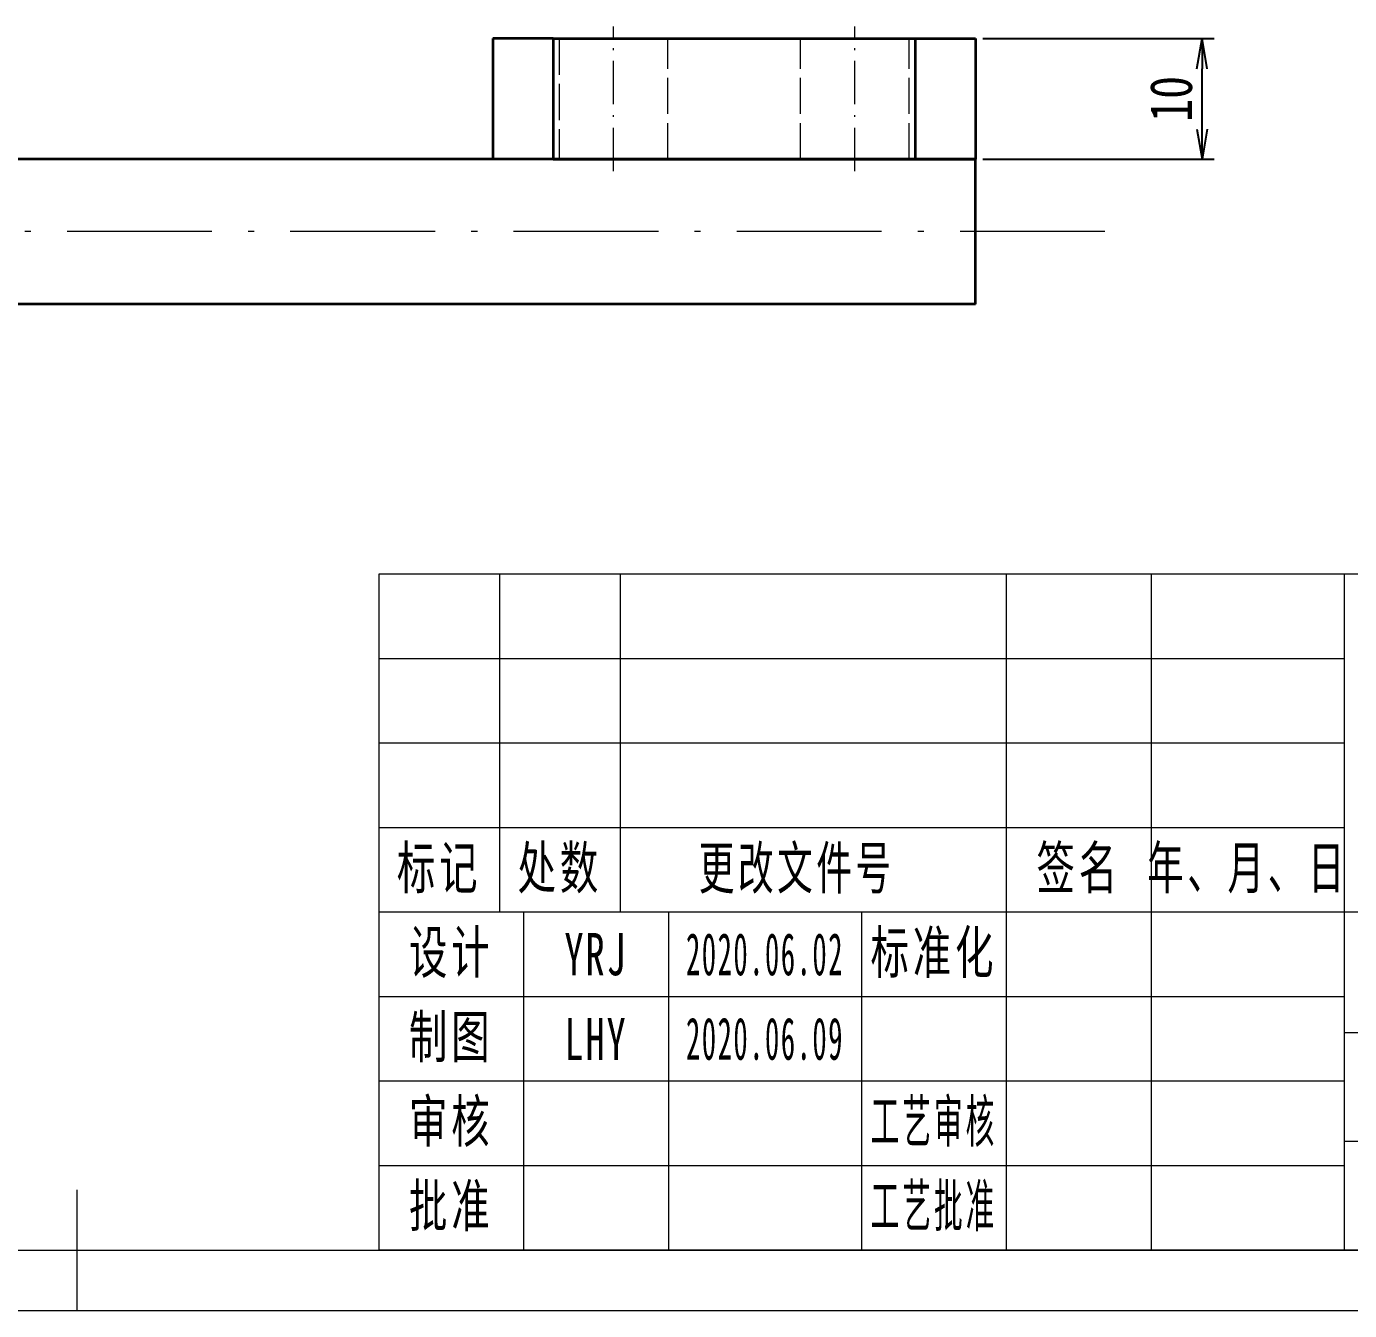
# Model space of a CAD drawing. Header units: millimetres. Extents: x -15766 to 80009, y -9701 to 15159.
# Drawn here: x 142.8 to 252.4, y 13253.7 to 13360.1 of the extents above; entities that cross this region are included whole.
import ezdxf

# ---------------------------------------------------------------- set-up
doc = ezdxf.new("R2010")
doc.units = ezdxf.units.MM
for name, pattern in [('CENTER-HOKUTO_1', [16, 13, -1, 1, -1]), ('DASHDOT', [18.5, 12, -3, 0.5, -3]), ('DASHED', [15, 12, -3]), ('HIDDEN-HOKUTO_1', [2, 1, -1])]:
    doc.linetypes.add(name, pattern=pattern)
doc.layers.get('DEFPOINTS').update_dxf_attribs({"lineweight": 18})
for name, color, linetype, lineweight in [('AM_7', 2, 'CENTER-HOKUTO_1', 18), ('AM_HID', 1, 'HIDDEN-HOKUTO_1', 18), ('AM_VIS', 7, 'Continuous', 18), ('CDRAFT0', 7, 'Continuous', 18), ('DIM', 253, 'Continuous', 20), ('title_frame', 7, 'Continuous', 18), ('尺寸线层', 3, 'Continuous', 18), ('粗实线层_1', 7, 'Continuous', 15), ('细实线层', 7, 'Continuous', 18)]:
    doc.layers.add(name, color=color, linetype=linetype, lineweight=lineweight)
doc.styles.add('DIM', font='', dxfattribs={"width": 0.8})
doc.styles.add('UserTxtStyle1', font='', dxfattribs={"width": 0.618357})
doc.styles.add('UserTxtStyle2', font='', dxfattribs={"width": 0.634692})
doc.styles.add('标准', font='', dxfattribs={"width": 0.667})
doc.styles.get('DIM').set_extended_font_data('NSimSun')
doc.styles.get('UserTxtStyle1').set_extended_font_data('宋体')
doc.styles.get('UserTxtStyle2').set_extended_font_data('宋体')
doc.styles.get('标准').set_extended_font_data('宋体')
doc.dimstyles.new('1-1$0', dxfattribs={"dimtxt": 3.5, "dimasz": 2.5, "dimexe": 1, "dimexo": 0.625, "dimgap": 0.8, "dimtad": 1, "dimdsep": 46, "dimtxsty": 'DIM', "dimblk": 'OPEN', "dimcen": 0, "dimdle": 5, "dimclrd": 256, "dimclre": 256, "dimclrt": 3, "dimazin": 3, "dimtfac": 0.5, "dimtmove": 0, "dimatfit": 3, "dimldrblk": 'OPEN', "dimfxl": 0, "dimtolj": 1, "dimarcsym": 0})

# ---------------------------------------------------------------- blocks, each defined once
blk = doc.blocks.new('*X589')
at = {"layer": 'CDRAFT0'}
blk.add_line((0, 0), (420, 0), dxfattribs=at)
at = {"layer": '粗实线层_1'}
for p, q in [((210, 0), (210, 10)), ((25, 5), (415, 5))]:
    blk.add_line(p, q, dxfattribs=at)
blk = doc.blocks.new('_OPEN')
at = {"color": 0, "linetype": 'ByBlock', "lineweight": -2}
for p, q in [((-1, 0.166667), (0, 0)), ((-1, -0.166667), (0, 0)), ((0, 0), (-1, 0))]:
    blk.add_line(p, q, dxfattribs=at)
blk = doc.blocks.new('*D1063')
at = {"layer": 'DEFPOINTS', "color": 0, "transparency": 16777216}
for p in [(221.43, 13359.12), (240.2, 13359.12), (221.43, 13349.12)]:
    blk.add_point(p, dxfattribs=at)
at = {"layer": 'DIM', "linetype": 'Continuous', "lineweight": -2, "transparency": 16777216}
for p, q in [((222.05, 13359.12), (241.2, 13359.12)), ((240.2, 13351.62), (240.2, 13356.62)), ((222.05, 13349.12), (241.2, 13349.12))]:
    blk.add_line(p, q, dxfattribs=at)
at = {"layer": 'DIM', "lineweight": -2, "transparency": 16777216, "xscale": 2.5, "yscale": 2.5, "zscale": 2.5}
for p, rotation in [((240.2, 13359.12), 90), ((240.2, 13349.12), 270)]:
    blk.add_blockref('_OPEN', p, dxfattribs=dict(at, rotation=rotation))
at = {"layer": 'DIM', "color": 3, "transparency": 16777216, "insert": (237.65, 13354.12), "char_height": 3.5, "attachment_point": 5, "rotation": 90, "style": 'DIM'}
blk.add_mtext('\\A1;10', dxfattribs=at)

msp = doc.modelspace()

# ---------------------------------------------------------------- linework, layer by layer
at = {"layer": 'AM_7', "linetype": 'DASHDOT', "lineweight": 13, "ltscale": 0.3}
for p, q in [((191.42533, 13348.1228), (191.42533, 13360.1228)), ((211.42533, 13348.1228), (211.42533, 13360.1228))]:
    msp.add_line(p, q, dxfattribs=at)
at = {"layer": 'AM_7', "linetype": 'DASHDOT', "lineweight": 13}
msp.add_line((232.14672, 13343.1228), (38.84525, 13343.1228), dxfattribs=at)
at = {"layer": 'AM_HID', "linetype": 'DASHED', "lineweight": 13, "ltscale": 0.25}
for p, q in [((186.92533, 13359.1228), (186.92533, 13349.1228)), ((195.92533, 13349.1228), (195.92533, 13359.1228)), ((206.92533, 13349.1228), (206.92533, 13359.1228)), ((215.92533, 13349.1228), (215.92533, 13359.1228))]:
    msp.add_line(p, q, dxfattribs=at)
at = {"layer": 'AM_VIS', "lineweight": 35, "ltscale": 0.125}
for p, q in [((186.42533, 13359.1228), (181.42533, 13359.1228)), ((216.42533, 13359.1228), (221.42533, 13359.1228)), ((186.42533, 13349.1228), (181.42533, 13349.1228)), ((216.42533, 13349.1228), (221.42533, 13349.1228))]:
    msp.add_line(p, q, dxfattribs=at)
at = {"layer": 'AM_VIS', "lineweight": 35, "ltscale": 0.25}
for p, q in [((181.42533, 13359.1228), (181.42533, 13349.1228)), ((186.42533, 13359.1228), (186.42533, 13349.1228)), ((216.42533, 13359.1228), (216.42533, 13349.1228)), ((221.42533, 13359.1228), (221.42533, 13349.1228))]:
    msp.add_line(p, q, dxfattribs=at)
at = {"layer": 'AM_VIS', "lineweight": 35}
for p, q in [((186.42533, 13359.1228), (216.42533, 13359.1228)), ((221.42533, 13349.1228), (55.44486, 13349.1228)), ((186.42533, 13349.1228), (216.42533, 13349.1228)), ((221.42533, 13337.1228), (55.44486, 13337.1228))]:
    msp.add_line(p, q, dxfattribs=at)
at = {"layer": 'AM_VIS', "lineweight": 35, "ltscale": 0.15}
for p, q in [((221.42533, 13343.1228), (221.42533, 13349.1228)), ((221.42533, 13337.1228), (221.42533, 13343.1228))]:
    msp.add_line(p, q, dxfattribs=at)
at = {"layer": '粗实线层_1'}
for p, q in [((351.98075, 13314.73384), (171.98075, 13314.73384)), ((171.98075, 13314.73384), (171.98075, 13258.73384)), ((251.98075, 13314.73384), (251.98075, 13258.73384)), ((301.98075, 13286.73384), (171.98075, 13286.73384)), ((211.98075, 13286.73384), (211.98075, 13258.73384)), ((251.98075, 13279.73384), (171.98075, 13279.73384)), ((251.98075, 13272.73384), (171.98075, 13272.73384)), ((301.98075, 13267.73384), (251.98075, 13267.73384)), ((251.98075, 13265.73384), (171.98075, 13265.73384)), ((351.98075, 13258.73384), (171.98075, 13258.73384))]:
    msp.add_line(p, q, dxfattribs=at)
at = {"layer": '细实线层'}
for p, q in [((181.98075, 13314.73384), (181.98075, 13286.73384)), ((191.98075, 13314.73384), (191.98075, 13286.73384)), ((223.98075, 13314.73384), (223.98075, 13258.73384)), ((235.98075, 13314.73384), (235.98075, 13258.73384)), ((251.98075, 13307.73384), (171.98075, 13307.73384)), ((251.98075, 13300.73384), (171.98075, 13300.73384)), ((251.98075, 13293.73384), (171.98075, 13293.73384)), ((183.98075, 13286.73384), (183.98075, 13258.73384)), ((195.98075, 13286.73384), (195.98075, 13258.73384)), ((301.98075, 13276.73384), (251.98075, 13276.73384))]:
    msp.add_line(p, q, dxfattribs=at)

# ---------------------------------------------------------------- block references
at = {"layer": 'title_frame'}
msp.add_blockref('*X589', (-63.01925, 13253.73384), dxfattribs=at)

# ---------------------------------------------------------------- texts
at = {"layer": '尺寸线层', "char_height": 3.5, "attachment_point": 5, "line_spacing_factor": 1.15057}
for s, insert, width, style in [('\\T1.1;标记', (176.98075, 13290.23384), 18, '标准'), ('\\T1.1;处数', (186.98075, 13290.23384), 18, '标准'), ('\\T1.1;更改文件号', (206.61417, 13290.20985), 30, 'UserTxtStyle1'), ('\\T1.1;签名', (229.98075, 13290.23384), 22, '标准'), ('\\T1.1;年、月、日', (243.98075, 13290.23384), 30, 'UserTxtStyle2'), ('\\T1.1;标准化', (217.98075, 13283.23384), 22, '标准'), ('\\T1.1;设计', (177.98075, 13283.23384), 22, '标准'), ('{\\T1.1;YRJ}', (189.98075, 13283.23384), 22, '标准'), ('{\\W0.5;\\T1.1;2020.06.02}', (203.98075, 13283.23384), 16, '标准'), ('\\T1.1;制图', (177.98075, 13276.23384), 22, '标准'), ('{\\T1.1;LHY}', (189.98075, 13276.23384), 22, '标准'), ('{\\W0.5;\\T1.1;2020.06.09}', (203.98075, 13276.23384), 16, '标准'), ('\\T1.1;审核', (177.98075, 13269.23384), 22, '标准'), ('{\\W0.5;\\T1.1;工艺审核}', (217.98075, 13269.23384), 22, '标准'), ('{\\T1.1;批准}', (177.98075, 13262.23384), 22, '标准'), ('{\\W0.5;\\T1.1;工艺批准}', (217.98075, 13262.23384), 22, '标准')]:
    msp.add_mtext(s, dxfattribs=dict(at, insert=insert, width=width, style=style))

# ---------------------------------------------------------------- dimensions: what is measured, and where the dimension line sits
at = {"layer": 'DIM', "color": 3, "true_color": 0x00ff00}
dim = msp.add_linear_dim(base=(240.19602, 13359.1228), p1=(221.42533, 13349.1228), p2=(221.42533, 13359.1228), angle=90, dimstyle='1-1$0', dxfattribs=at)
dim.commit()
dim.dimension.update_dxf_attribs({"geometry": '*D1063', "text_midpoint": (237.64602, 13354.1228)})

doc.saveas('drawing.dxf')
